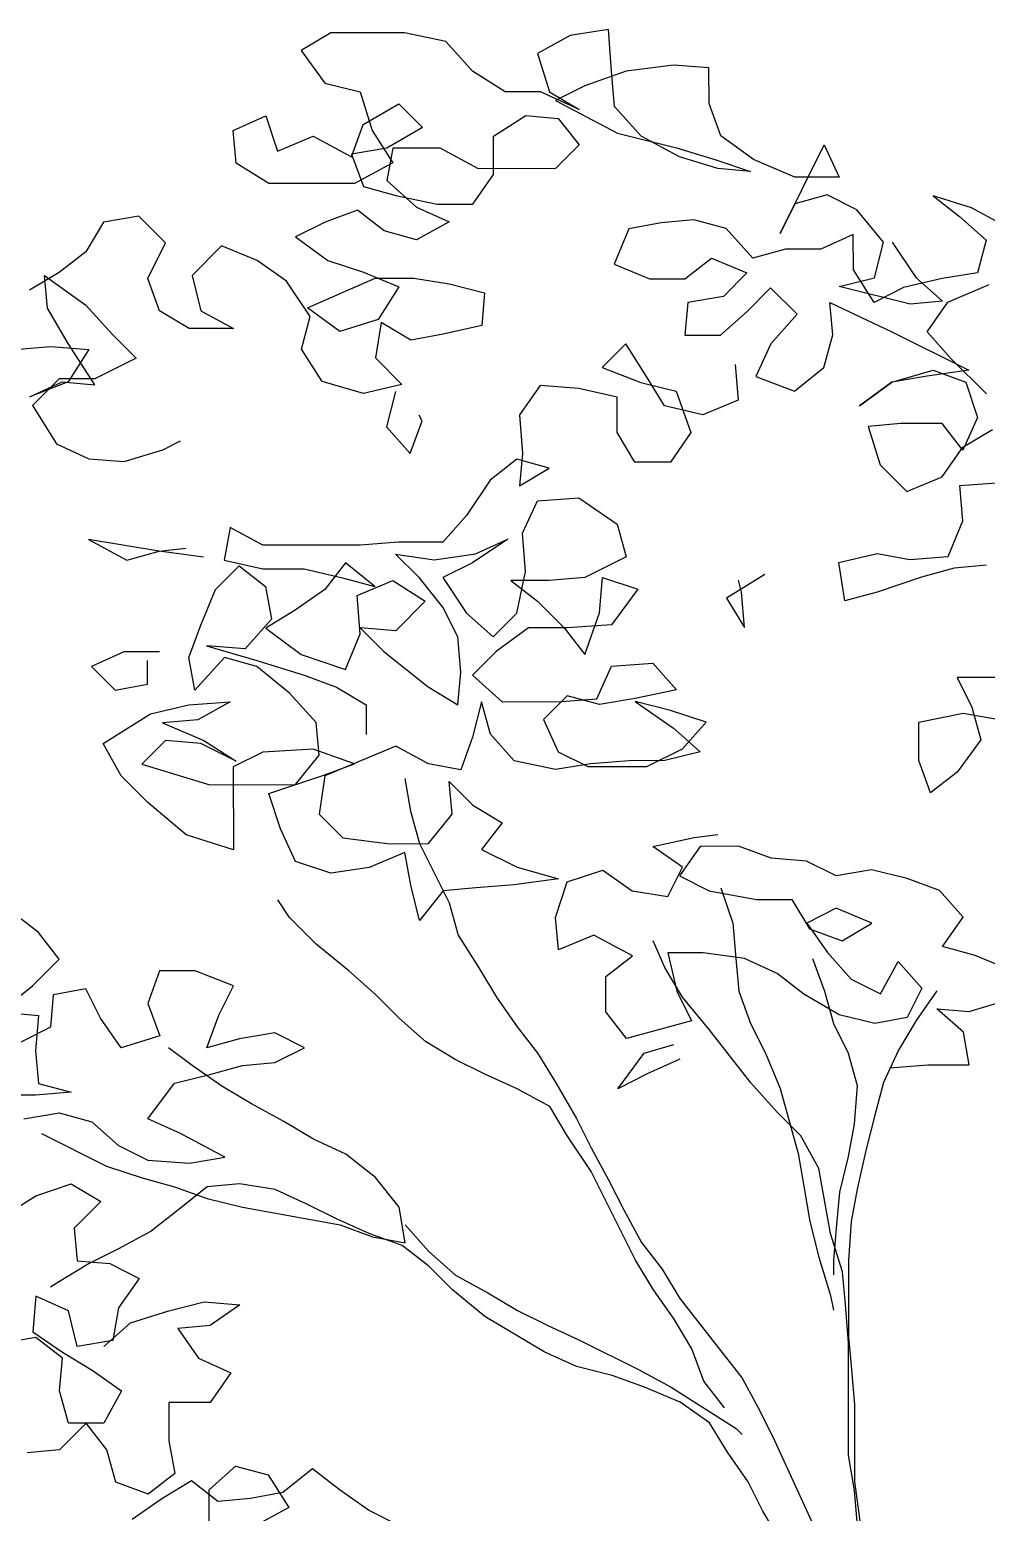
# Model space of a CAD drawing. Header units: millimetres. Extents: x 2622 to 2811, y 687 to 801.
# Drawn here: x 2710.133 to 2710.522, y 774.243 to 774.846 of the extents above; entities that cross this region are included whole.
import ezdxf

# ---------------------------------------------------------------- set-up
doc = ezdxf.new("R2010")
doc.units = ezdxf.units.MM
doc.layers.add('CHIOMA', color=94, linetype='Continuous')
doc.layers.add('tronco', color=36, linetype='Continuous')

msp = doc.modelspace()

# ---------------------------------------------------------------- linework, layer by layer
at = {"layer": 'CHIOMA'}
for p, q in [((2710.2551, 774.84435), (2710.24309, 774.83712)), ((2710.28515, 774.84438), (2710.2551, 774.84435)), ((2710.30198, 774.84078), (2710.28515, 774.84438)), ((2710.35247, 774.84323), (2710.33925, 774.83601)), ((2710.36809, 774.84565), (2710.35247, 774.84323)), ((2710.36931, 774.82883), (2710.36809, 774.84565)), ((2710.24309, 774.83712), (2710.25272, 774.82391)), ((2710.31281, 774.82877), (2710.30198, 774.84078)), ((2710.33925, 774.83601), (2710.34407, 774.82039)), ((2710.39455, 774.83125), (2710.37532, 774.82883)), ((2710.40897, 774.83006), (2710.39455, 774.83125)), ((2710.40899, 774.81564), (2710.40897, 774.83006)), ((2710.32604, 774.82037), (2710.31281, 774.82877)), ((2710.37532, 774.82883), (2710.35849, 774.82281)), ((2710.37052, 774.8144), (2710.36931, 774.82883)), ((2710.25272, 774.82391), (2710.26714, 774.82032)), ((2710.26714, 774.82032), (2710.27197, 774.8047)), ((2710.34047, 774.82039), (2710.32604, 774.82037)), ((2710.3561, 774.81319), (2710.34047, 774.82039)), ((2710.34407, 774.82039), (2710.3561, 774.81319)), ((2710.35849, 774.82281), (2710.34648, 774.81678)), ((2710.26836, 774.8071), (2710.28277, 774.81552)), ((2710.28277, 774.81552), (2710.2924, 774.80592)), ((2710.34648, 774.81678), (2710.37173, 774.80359)), ((2710.38135, 774.80239), (2710.37052, 774.8144)), ((2710.41381, 774.80242), (2710.40899, 774.81564)), ((2710.21547, 774.80464), (2710.22869, 774.81067)), ((2710.22869, 774.81067), (2710.23351, 774.79625)), ((2710.26356, 774.79387), (2710.26836, 774.8071)), ((2710.2924, 774.80592), (2710.27798, 774.79749)), ((2710.32125, 774.80234), (2710.33447, 774.81076)), ((2710.33447, 774.81076), (2710.34769, 774.80957)), ((2710.34769, 774.80957), (2710.35611, 774.79876)), ((2710.21669, 774.79142), (2710.21547, 774.80464)), ((2710.23351, 774.79625), (2710.24793, 774.80227)), ((2710.24793, 774.80227), (2710.26356, 774.79387)), ((2710.27197, 774.8047), (2710.28039, 774.79148)), ((2710.32127, 774.78671), (2710.32125, 774.80234)), ((2710.37173, 774.80359), (2710.39578, 774.7976)), ((2710.39699, 774.79399), (2710.38135, 774.80239)), ((2710.42704, 774.79282), (2710.41381, 774.80242)), ((2710.27798, 774.79749), (2710.26356, 774.79507)), ((2710.26356, 774.79507), (2710.26838, 774.78186)), ((2710.28039, 774.79749), (2710.27799, 774.78427)), ((2710.29962, 774.79751), (2710.28039, 774.79749)), ((2710.31525, 774.78911), (2710.29962, 774.79751)), ((2710.35611, 774.79876), (2710.34651, 774.78914)), ((2710.39578, 774.7976), (2710.41141, 774.7928)), ((2710.41262, 774.7892), (2710.39699, 774.79399)), ((2710.43788, 774.76278), (2710.45588, 774.79885)), ((2710.45588, 774.79885), (2710.4619, 774.78564)), ((2710.22992, 774.78302), (2710.21669, 774.79142)), ((2710.28039, 774.79148), (2710.26477, 774.78305)), ((2710.34651, 774.78914), (2710.31525, 774.78911)), ((2710.41141, 774.7928), (2710.42584, 774.78801)), ((2710.42584, 774.78801), (2710.41262, 774.7892)), ((2710.44387, 774.78562), (2710.42704, 774.79282)), ((2710.26477, 774.78305), (2710.22992, 774.78302)), ((2710.26838, 774.78186), (2710.28161, 774.77826)), ((2710.27799, 774.78427), (2710.29002, 774.77346)), ((2710.31286, 774.77468), (2710.32127, 774.78671)), ((2710.4619, 774.78564), (2710.44387, 774.78562)), ((2710.28161, 774.77826), (2710.29844, 774.77467)), ((2710.4571, 774.77842), (2710.44388, 774.7748)), ((2710.46913, 774.77242), (2710.4571, 774.77842)), ((2710.50014, 774.77804), (2710.51096, 774.76964)), ((2710.51577, 774.77325), (2710.50014, 774.77804)), ((2710.17704, 774.76975), (2710.16262, 774.76733)), ((2710.18787, 774.75894), (2710.17704, 774.76975)), ((2710.26599, 774.77224), (2710.25277, 774.76742)), ((2710.27681, 774.76383), (2710.26599, 774.77224)), ((2710.29002, 774.77346), (2710.30325, 774.76746)), ((2710.29844, 774.77467), (2710.31286, 774.77468)), ((2710.44388, 774.7748), (2710.43788, 774.76278)), ((2710.47996, 774.75921), (2710.46913, 774.77242)), ((2710.529, 774.76605), (2710.51577, 774.77325)), ((2710.16262, 774.76733), (2710.15542, 774.75531)), ((2710.25277, 774.76742), (2710.24075, 774.7614)), ((2710.29004, 774.76024), (2710.27681, 774.76383)), ((2710.30325, 774.76746), (2710.29004, 774.76024)), ((2710.37634, 774.76471), (2710.37035, 774.75028)), ((2710.38956, 774.76712), (2710.37634, 774.76471)), ((2710.40278, 774.76834), (2710.38956, 774.76712)), ((2710.41601, 774.76474), (2710.40278, 774.76834)), ((2710.42684, 774.75273), (2710.41601, 774.76474)), ((2710.51096, 774.76964), (2710.52179, 774.76003)), ((2710.18067, 774.74451), (2710.18787, 774.75894)), ((2710.21071, 774.75776), (2710.1987, 774.74573)), ((2710.22514, 774.75177), (2710.21071, 774.75776)), ((2710.24075, 774.7614), (2710.25398, 774.75179)), ((2710.4677, 774.76239), (2710.45448, 774.75636)), ((2710.46771, 774.74796), (2710.4677, 774.76239)), ((2710.47636, 774.74478), (2710.47996, 774.75921)), ((2710.48356, 774.75921), (2710.49319, 774.7448)), ((2710.52179, 774.76003), (2710.5182, 774.74681)), ((2710.15542, 774.75531), (2710.14461, 774.74688)), ((2710.23716, 774.74336), (2710.22514, 774.75177)), ((2710.25398, 774.75179), (2710.26841, 774.747)), ((2710.3992, 774.74429), (2710.41001, 774.75272)), ((2710.41001, 774.75272), (2710.42444, 774.74672)), ((2710.44006, 774.75635), (2710.42684, 774.75273)), ((2710.45448, 774.75636), (2710.44006, 774.75635)), ((2710.14461, 774.74688), (2710.13259, 774.73966)), ((2710.1386, 774.74568), (2710.15544, 774.73367)), ((2710.13981, 774.73245), (2710.1386, 774.74568)), ((2710.1987, 774.74573), (2710.20232, 774.73131)), ((2710.26841, 774.747), (2710.28284, 774.741)), ((2710.37035, 774.75028), (2710.38478, 774.74428)), ((2710.42444, 774.74672), (2710.41483, 774.73709)), ((2710.47614, 774.73475), (2710.46771, 774.74796)), ((2710.5182, 774.74681), (2710.50378, 774.74439)), ((2710.18549, 774.73129), (2710.18067, 774.74451)), ((2710.24679, 774.72895), (2710.23716, 774.74336)), ((2710.24559, 774.73255), (2710.27322, 774.7446)), ((2710.27322, 774.7446), (2710.28885, 774.74461)), ((2710.28284, 774.741), (2710.27444, 774.72777)), ((2710.28885, 774.74461), (2710.30328, 774.74222)), ((2710.30328, 774.74222), (2710.3177, 774.73863)), ((2710.38478, 774.74428), (2710.3992, 774.74429)), ((2710.42445, 774.73109), (2710.43406, 774.74072)), ((2710.43406, 774.74072), (2710.44489, 774.72991)), ((2710.46194, 774.74116), (2710.47636, 774.74478)), ((2710.4908, 774.73398), (2710.46194, 774.74116)), ((2710.48815, 774.74077), (2710.47614, 774.73475)), ((2710.50378, 774.74439), (2710.48815, 774.74077)), ((2710.49319, 774.7448), (2710.50402, 774.73519)), ((2710.50619, 774.73477), (2710.52301, 774.742)), ((2710.15544, 774.73367), (2710.16627, 774.72166)), ((2710.3177, 774.73863), (2710.31651, 774.7254)), ((2710.40041, 774.73468), (2710.39922, 774.72145)), ((2710.41483, 774.73709), (2710.40041, 774.73468)), ((2710.45811, 774.73473), (2710.48336, 774.72273)), ((2710.45932, 774.72151), (2710.45811, 774.73473)), ((2710.50402, 774.73519), (2710.4908, 774.73398)), ((2710.49778, 774.72275), (2710.50619, 774.73477)), ((2710.14824, 774.71804), (2710.13981, 774.73245)), ((2710.19752, 774.72409), (2710.18549, 774.73129)), ((2710.20232, 774.73131), (2710.21555, 774.72411)), ((2710.2432, 774.71572), (2710.24679, 774.72895)), ((2710.25882, 774.72295), (2710.24559, 774.73255)), ((2710.27444, 774.72777), (2710.25882, 774.72295)), ((2710.41365, 774.72147), (2710.42445, 774.73109)), ((2710.44489, 774.72991), (2710.43408, 774.71788)), ((2710.16627, 774.72166), (2710.17589, 774.71205)), ((2710.21555, 774.72411), (2710.19752, 774.72409)), ((2710.27564, 774.72657), (2710.27325, 774.71214)), ((2710.28767, 774.71937), (2710.27564, 774.72657)), ((2710.30089, 774.72178), (2710.28767, 774.71937)), ((2710.31651, 774.7254), (2710.30089, 774.72178)), ((2710.39922, 774.72145), (2710.41365, 774.72147)), ((2710.45573, 774.70828), (2710.45932, 774.72151)), ((2710.48336, 774.72273), (2710.51463, 774.70714)), ((2710.50741, 774.71194), (2710.49778, 774.72275)), ((2710.1266, 774.71561), (2710.14103, 774.71683)), ((2710.14103, 774.71683), (2710.15665, 774.71564)), ((2710.15907, 774.70122), (2710.14824, 774.71804)), ((2710.15665, 774.71564), (2710.14825, 774.70241)), ((2710.25163, 774.70251), (2710.2432, 774.71572)), ((2710.37518, 774.71783), (2710.36558, 774.7082)), ((2710.38361, 774.70461), (2710.37518, 774.71783)), ((2710.43408, 774.71788), (2710.42808, 774.70465)), ((2710.17589, 774.71205), (2710.15907, 774.70362)), ((2710.27325, 774.71214), (2710.28408, 774.70133)), ((2710.41967, 774.70945), (2710.42088, 774.69503)), ((2710.52185, 774.69753), (2710.50741, 774.71194)), ((2710.14465, 774.70361), (2710.13384, 774.69278)), ((2710.15907, 774.70362), (2710.14465, 774.70361)), ((2710.36558, 774.7082), (2710.38121, 774.70221)), ((2710.39083, 774.6926), (2710.38361, 774.70461)), ((2710.42808, 774.70465), (2710.44372, 774.69866)), ((2710.44372, 774.69866), (2710.45573, 774.70828)), ((2710.48338, 774.7023), (2710.5002, 774.70712)), ((2710.4978, 774.70472), (2710.48338, 774.7023)), ((2710.51463, 774.70714), (2710.4978, 774.70472)), ((2710.5002, 774.70712), (2710.51343, 774.70233)), ((2710.13263, 774.69639), (2710.14585, 774.70241)), ((2710.14825, 774.70241), (2710.13263, 774.69639)), ((2710.14585, 774.70241), (2710.15907, 774.70122)), ((2710.26846, 774.69771), (2710.25163, 774.70251)), ((2710.28408, 774.70133), (2710.26846, 774.69771)), ((2710.28144, 774.69851), (2710.27785, 774.68408)), ((2710.34034, 774.70097), (2710.33194, 774.68894)), ((2710.35597, 774.69978), (2710.34034, 774.70097)), ((2710.3716, 774.69619), (2710.35597, 774.69978)), ((2710.38121, 774.70221), (2710.39564, 774.69861)), ((2710.39564, 774.69861), (2710.40166, 774.68179)), ((2710.47017, 774.69267), (2710.48338, 774.7023)), ((2710.48338, 774.7023), (2710.47017, 774.69267)), ((2710.51343, 774.70233), (2710.51825, 774.68791)), ((2710.13384, 774.69278), (2710.14347, 774.67717)), ((2710.37161, 774.68176), (2710.3716, 774.69619)), ((2710.40646, 774.68901), (2710.39083, 774.6926)), ((2710.42088, 774.69503), (2710.40646, 774.68901)), ((2710.28748, 774.67327), (2710.29227, 774.6865)), ((2710.29227, 774.6865), (2710.29107, 774.6889)), ((2710.33194, 774.68894), (2710.33315, 774.67331)), ((2710.487, 774.68547), (2710.47378, 774.68426)), ((2710.50383, 774.68549), (2710.487, 774.68547)), ((2710.51225, 774.67468), (2710.50383, 774.68549)), ((2710.51825, 774.68791), (2710.51225, 774.67468)), ((2710.27785, 774.68408), (2710.28748, 774.67327)), ((2710.37883, 774.66975), (2710.37161, 774.68176)), ((2710.40166, 774.68179), (2710.39326, 774.66976)), ((2710.47378, 774.68426), (2710.4786, 774.66864)), ((2710.51225, 774.67588), (2710.52427, 774.6831)), ((2710.14347, 774.67717), (2710.1567, 774.67117)), ((2710.17112, 774.66998), (2710.18674, 774.6748)), ((2710.18674, 774.6748), (2710.19395, 774.67841)), ((2710.33315, 774.67331), (2710.33196, 774.66009)), ((2710.50385, 774.66385), (2710.51225, 774.67588)), ((2710.1567, 774.67117), (2710.17112, 774.66998)), ((2710.33075, 774.67091), (2710.31994, 774.66248)), ((2710.34398, 774.66731), (2710.33075, 774.67091)), ((2710.33196, 774.66009), (2710.34398, 774.66731)), ((2710.39326, 774.66976), (2710.37883, 774.66975)), ((2710.4786, 774.66864), (2710.48943, 774.65783)), ((2710.31994, 774.66248), (2710.31034, 774.64805)), ((2710.48943, 774.65783), (2710.50385, 774.66385)), ((2710.51106, 774.66025), (2710.52789, 774.66147)), ((2710.33918, 774.65409), (2710.35601, 774.6553)), ((2710.35601, 774.6553), (2710.37165, 774.6445)), ((2710.51228, 774.64583), (2710.51106, 774.66025)), ((2710.33318, 774.64086), (2710.33918, 774.65409)), ((2710.21418, 774.64315), (2710.21179, 774.62993)), ((2710.22741, 774.63595), (2710.21418, 774.64315)), ((2710.31034, 774.64805), (2710.30073, 774.63722)), ((2710.37165, 774.6445), (2710.37526, 774.63128)), ((2710.50628, 774.6314), (2710.51228, 774.64583)), ((2710.15649, 774.63829), (2710.17212, 774.62989)), ((2710.18534, 774.63351), (2710.15649, 774.63829)), ((2710.2827, 774.63721), (2710.26708, 774.63599)), ((2710.30073, 774.63722), (2710.2827, 774.63721)), ((2710.32718, 774.63845), (2710.31276, 774.62882)), ((2710.31396, 774.63243), (2710.32718, 774.63845)), ((2710.3344, 774.62523), (2710.33318, 774.64086)), ((2710.17212, 774.62989), (2710.18534, 774.63351)), ((2710.18534, 774.63351), (2710.19616, 774.63472)), ((2710.20338, 774.63112), (2710.18534, 774.63351)), ((2710.26708, 774.63599), (2710.22741, 774.63595)), ((2710.28151, 774.6324), (2710.29713, 774.63001)), ((2710.29113, 774.62279), (2710.28151, 774.6324)), ((2710.29713, 774.63001), (2710.31396, 774.63243)), ((2710.37526, 774.63128), (2710.35844, 774.62285)), ((2710.46181, 774.62896), (2710.47743, 774.63258)), ((2710.47743, 774.63258), (2710.49066, 774.63018)), ((2710.49066, 774.63018), (2710.50628, 774.6314)), ((2710.2082, 774.61791), (2710.2178, 774.62753)), ((2710.21179, 774.62993), (2710.22742, 774.62634)), ((2710.2178, 774.62753), (2710.22863, 774.61913)), ((2710.22742, 774.62634), (2710.24425, 774.62635)), ((2710.24425, 774.62635), (2710.25988, 774.62276)), ((2710.26107, 774.62877), (2710.25267, 774.61795)), ((2710.2731, 774.61917), (2710.26107, 774.62877)), ((2710.31276, 774.62882), (2710.30075, 774.6228)), ((2710.33081, 774.6084), (2710.3344, 774.62523)), ((2710.46423, 774.61333), (2710.46181, 774.62896)), ((2710.50869, 774.6266), (2710.49547, 774.62298)), ((2710.52191, 774.62781), (2710.50869, 774.6266)), ((2710.22863, 774.61913), (2710.23105, 774.60591)), ((2710.25988, 774.62276), (2710.2731, 774.61917)), ((2710.26589, 774.61555), (2710.28031, 774.62158)), ((2710.28031, 774.62158), (2710.29354, 774.61318)), ((2710.30076, 774.61078), (2710.29113, 774.62279)), ((2710.30075, 774.6228), (2710.31038, 774.60838)), ((2710.34402, 774.62164), (2710.32839, 774.62162)), ((2710.32839, 774.62162), (2710.33922, 774.61322)), ((2710.35844, 774.62285), (2710.34402, 774.62164)), ((2710.36447, 774.60843), (2710.36565, 774.62286)), ((2710.36565, 774.62286), (2710.38008, 774.61806)), ((2710.43176, 774.62412), (2710.41615, 774.61449)), ((2710.42216, 774.6169), (2710.42095, 774.62171)), ((2710.49547, 774.62298), (2710.47745, 774.61695)), ((2710.2022, 774.60348), (2710.2082, 774.61791)), ((2710.25267, 774.61795), (2710.24066, 774.60952)), ((2710.26711, 774.59993), (2710.26589, 774.61555)), ((2710.29354, 774.61318), (2710.28153, 774.60114)), ((2710.33922, 774.61322), (2710.35005, 774.60241)), ((2710.38008, 774.61806), (2710.36928, 774.60363)), ((2710.41615, 774.61449), (2710.42337, 774.60248)), ((2710.42337, 774.60248), (2710.42216, 774.6169)), ((2710.47745, 774.61695), (2710.46423, 774.61333)), ((2710.24066, 774.60952), (2710.22864, 774.6023)), ((2710.30678, 774.59876), (2710.30076, 774.61078)), ((2710.31038, 774.60838), (2710.3212, 774.59878)), ((2710.3212, 774.59878), (2710.33081, 774.6084)), ((2710.35847, 774.5916), (2710.36447, 774.60843)), ((2710.1974, 774.59025), (2710.2022, 774.60348)), ((2710.23105, 774.60591), (2710.22024, 774.59388)), ((2710.22864, 774.6023), (2710.24308, 774.59149)), ((2710.26711, 774.60233), (2710.27673, 774.59273)), ((2710.28153, 774.60114), (2710.26711, 774.60233)), ((2710.33562, 774.6024), (2710.32241, 774.59277)), ((2710.35125, 774.60241), (2710.33562, 774.6024)), ((2710.35005, 774.60241), (2710.35847, 774.5916)), ((2710.36928, 774.60363), (2710.35125, 774.60241)), ((2710.20461, 774.59506), (2710.22505, 774.58907)), ((2710.22024, 774.59388), (2710.20461, 774.59506)), ((2710.26111, 774.5855), (2710.26711, 774.59993)), ((2710.30799, 774.58434), (2710.30678, 774.59876)), ((2710.17096, 774.59263), (2710.15774, 774.58661)), ((2710.18538, 774.59264), (2710.17096, 774.59263)), ((2710.18058, 774.57942), (2710.18058, 774.58903)), ((2710.19982, 774.57703), (2710.1974, 774.59025)), ((2710.21183, 774.59026), (2710.19982, 774.57703)), ((2710.22505, 774.58667), (2710.21183, 774.59026)), ((2710.22505, 774.58907), (2710.24429, 774.58308)), ((2710.24308, 774.59149), (2710.26111, 774.5855)), ((2710.27673, 774.59273), (2710.29478, 774.57832)), ((2710.32241, 774.59277), (2710.3128, 774.58314)), ((2710.15774, 774.58661), (2710.16736, 774.577)), ((2710.23828, 774.57586), (2710.22505, 774.58667)), ((2710.24429, 774.58308), (2710.25751, 774.57828)), ((2710.3068, 774.57112), (2710.30799, 774.58434)), ((2710.3128, 774.58314), (2710.32483, 774.57234)), ((2710.3633, 774.57357), (2710.36929, 774.5868)), ((2710.36929, 774.5868), (2710.38612, 774.58802)), ((2710.38612, 774.58802), (2710.39575, 774.57721)), ((2710.16736, 774.577), (2710.18058, 774.57942)), ((2710.25751, 774.57828), (2710.26954, 774.57108)), ((2710.29478, 774.57832), (2710.3068, 774.57112)), ((2710.39575, 774.57721), (2710.37892, 774.57359)), ((2710.52556, 774.58214), (2710.50993, 774.58212)), ((2710.50993, 774.58212), (2710.51595, 774.57011)), ((2710.1818, 774.5674), (2710.19742, 774.57102)), ((2710.19742, 774.57102), (2710.21425, 774.57224)), ((2710.21425, 774.57224), (2710.20103, 774.56501)), ((2710.24911, 774.56385), (2710.23828, 774.57586)), ((2710.26954, 774.57108), (2710.26955, 774.55906)), ((2710.31642, 774.57233), (2710.31283, 774.5579)), ((2710.32004, 774.55911), (2710.31642, 774.57233)), ((2710.32483, 774.57234), (2710.34887, 774.57236)), ((2710.35127, 774.57476), (2710.34167, 774.56514)), ((2710.34887, 774.57236), (2710.3633, 774.57357)), ((2710.3645, 774.57117), (2710.35127, 774.57476)), ((2710.37892, 774.57359), (2710.3645, 774.57117)), ((2710.37892, 774.57239), (2710.39456, 774.56158)), ((2710.39335, 774.56879), (2710.37892, 774.57239)), ((2710.16258, 774.55536), (2710.1818, 774.5674)), ((2710.20103, 774.56501), (2710.18661, 774.5638)), ((2710.34167, 774.56514), (2710.34769, 774.55192)), ((2710.40778, 774.564), (2710.39335, 774.56879)), ((2710.49432, 774.56408), (2710.51235, 774.5677)), ((2710.51235, 774.5677), (2710.52558, 774.56531)), ((2710.51595, 774.57011), (2710.51957, 774.55689)), ((2710.18661, 774.5638), (2710.20344, 774.5566)), ((2710.25033, 774.55063), (2710.24911, 774.56385)), ((2710.32966, 774.5483), (2710.32004, 774.55911)), ((2710.39456, 774.56158), (2710.40539, 774.55198)), ((2710.39817, 774.55317), (2710.40778, 774.564)), ((2710.49434, 774.54845), (2710.49432, 774.56408)), ((2710.1698, 774.54214), (2710.16258, 774.55536)), ((2710.18782, 774.55658), (2710.17821, 774.54696)), ((2710.20224, 774.5554), (2710.18782, 774.55658)), ((2710.21667, 774.5482), (2710.20224, 774.5554)), ((2710.20344, 774.5566), (2710.21667, 774.5482)), ((2710.24792, 774.55303), (2710.22749, 774.55181)), ((2710.26476, 774.54704), (2710.24792, 774.55303)), ((2710.28158, 774.55427), (2710.25274, 774.54222)), ((2710.29481, 774.54707), (2710.28158, 774.55427)), ((2710.31283, 774.5579), (2710.30803, 774.54467)), ((2710.38376, 774.54595), (2710.39817, 774.55317)), ((2710.51957, 774.55689), (2710.50997, 774.54366)), ((2710.17821, 774.54696), (2710.20586, 774.53857)), ((2710.22749, 774.55181), (2710.21547, 774.54579)), ((2710.24072, 774.5386), (2710.25033, 774.55063)), ((2710.25154, 774.54222), (2710.26476, 774.54704)), ((2710.30803, 774.54467), (2710.29481, 774.54707)), ((2710.34649, 774.54471), (2710.32966, 774.5483)), ((2710.36092, 774.54713), (2710.34649, 774.54471)), ((2710.34769, 774.55192), (2710.35972, 774.54592)), ((2710.37654, 774.54834), (2710.36092, 774.54713)), ((2710.39097, 774.54836), (2710.37654, 774.54834)), ((2710.40539, 774.55198), (2710.39097, 774.54836)), ((2710.49916, 774.53523), (2710.49434, 774.54845)), ((2710.18063, 774.53134), (2710.1698, 774.54214)), ((2710.21547, 774.54579), (2710.2155, 774.51214)), ((2710.22991, 774.53499), (2710.25154, 774.54222)), ((2710.25274, 774.54222), (2710.25035, 774.52659)), ((2710.2852, 774.54105), (2710.28761, 774.52783)), ((2710.35972, 774.54592), (2710.38376, 774.54595)), ((2710.50997, 774.54366), (2710.49916, 774.53523)), ((2710.20586, 774.53857), (2710.24072, 774.5386)), ((2710.23473, 774.52057), (2710.22991, 774.53499)), ((2710.30323, 774.53986), (2710.31285, 774.53025)), ((2710.30444, 774.52664), (2710.30323, 774.53986)), ((2710.19627, 774.51813), (2710.18063, 774.53134)), ((2710.31285, 774.53025), (2710.32488, 774.52305)), ((2710.25035, 774.52659), (2710.25997, 774.51698)), ((2710.28761, 774.52783), (2710.29123, 774.51461)), ((2710.29484, 774.51461), (2710.30444, 774.52664)), ((2710.32488, 774.52305), (2710.31647, 774.51223)), ((2710.2155, 774.51214), (2710.19627, 774.51813)), ((2710.24075, 774.50735), (2710.23473, 774.52057)), ((2710.25997, 774.51698), (2710.27921, 774.5146)), ((2710.38619, 774.51349), (2710.40301, 774.51712)), ((2710.40301, 774.51712), (2710.41263, 774.51833)), ((2710.28522, 774.511), (2710.2708, 774.50497)), ((2710.27921, 774.5146), (2710.29484, 774.51461)), ((2710.28764, 774.49778), (2710.28522, 774.511)), ((2710.29123, 774.51461), (2710.30327, 774.49058)), ((2710.31647, 774.51223), (2710.3309, 774.50503)), ((2710.39822, 774.50509), (2710.38619, 774.51349)), ((2710.40542, 774.51351), (2710.39702, 774.50148)), ((2710.42105, 774.51353), (2710.40542, 774.51351)), ((2710.43427, 774.50873), (2710.42105, 774.51353)), ((2710.25518, 774.50256), (2710.24075, 774.50735)), ((2710.2708, 774.50497), (2710.25518, 774.50256)), ((2710.3309, 774.50503), (2710.34774, 774.50024)), ((2710.39222, 774.49307), (2710.39822, 774.50509)), ((2710.4487, 774.50754), (2710.43427, 774.50873)), ((2710.46072, 774.50154), (2710.4487, 774.50754)), ((2710.34774, 774.50024), (2710.32971, 774.49782)), ((2710.34655, 774.48461), (2710.35134, 774.49904)), ((2710.35134, 774.49904), (2710.36576, 774.50386)), ((2710.36576, 774.50386), (2710.37779, 774.49546)), ((2710.39702, 774.50148), (2710.40904, 774.49548)), ((2710.47515, 774.50396), (2710.46072, 774.50154)), ((2710.48957, 774.50037), (2710.47515, 774.50396)), ((2710.5028, 774.49557), (2710.48957, 774.50037)), ((2710.29126, 774.48336), (2710.28764, 774.49778)), ((2710.30086, 774.49539), (2710.29126, 774.48336)), ((2710.31408, 774.4966), (2710.30086, 774.49539)), ((2710.32971, 774.49782), (2710.31408, 774.4966)), ((2710.37779, 774.49546), (2710.39222, 774.49307)), ((2710.40904, 774.49548), (2710.42828, 774.4919)), ((2710.51243, 774.48476), (2710.5028, 774.49557)), ((2710.1362, 774.47841), (2710.12538, 774.48681)), ((2710.23837, 774.48451), (2710.23355, 774.49172)), ((2710.42828, 774.4919), (2710.4427, 774.49191)), ((2710.4427, 774.49191), (2710.44993, 774.4799)), ((2710.46074, 774.48832), (2710.44872, 774.4823)), ((2710.47517, 774.48232), (2710.46074, 774.48832)), ((2710.34776, 774.47139), (2710.34655, 774.48461)), ((2710.44872, 774.4823), (2710.45715, 774.47029)), ((2710.46315, 774.4751), (2710.47517, 774.48232)), ((2710.50402, 774.47273), (2710.51243, 774.48476)), ((2710.14463, 774.4676), (2710.1362, 774.47841)), ((2710.36218, 774.47741), (2710.34776, 774.47139)), ((2710.37782, 774.46901), (2710.36218, 774.47741)), ((2710.44993, 774.4799), (2710.46315, 774.4751)), ((2710.36701, 774.46059), (2710.37782, 774.46901)), ((2710.40666, 774.47024), (2710.39224, 774.47023)), ((2710.39224, 774.47023), (2710.39586, 774.4546)), ((2710.42349, 774.46785), (2710.40666, 774.47024)), ((2710.45715, 774.47029), (2710.46677, 774.45948)), ((2710.51725, 774.46914), (2710.50402, 774.47273)), ((2710.53168, 774.46314), (2710.51725, 774.46914)), ((2710.13382, 774.45677), (2710.14463, 774.4676)), ((2710.1855, 774.46283), (2710.1807, 774.4496)), ((2710.19992, 774.46284), (2710.1855, 774.46283)), ((2710.21556, 774.45684), (2710.19992, 774.46284)), ((2710.39827, 774.4522), (2710.39104, 774.46422)), ((2710.43672, 774.46185), (2710.42349, 774.46785)), ((2710.4788, 774.45348), (2710.486, 774.46671)), ((2710.486, 774.46671), (2710.49563, 774.4559)), ((2710.12181, 774.44714), (2710.13382, 774.45677)), ((2710.20956, 774.44482), (2710.21556, 774.45684)), ((2710.36702, 774.44616), (2710.36701, 774.46059)), ((2710.44755, 774.45345), (2710.43672, 774.46185)), ((2710.46677, 774.45948), (2710.4788, 774.45348)), ((2710.14224, 774.45317), (2710.14105, 774.43995)), ((2710.15546, 774.45559), (2710.14224, 774.45317)), ((2710.16148, 774.44357), (2710.15546, 774.45559)), ((2710.39586, 774.4546), (2710.40188, 774.44259)), ((2710.46198, 774.44505), (2710.44755, 774.45345)), ((2710.45596, 774.45466), (2710.45958, 774.44144)), ((2710.49563, 774.4559), (2710.48963, 774.44387)), ((2710.51487, 774.4463), (2710.53049, 774.45112)), ((2710.12301, 774.44594), (2710.13623, 774.44475)), ((2710.13623, 774.44475), (2710.13504, 774.43033)), ((2710.1807, 774.4496), (2710.18552, 774.43638)), ((2710.20476, 774.43159), (2710.20956, 774.44482)), ((2710.37544, 774.43535), (2710.36702, 774.44616)), ((2710.47641, 774.44146), (2710.46198, 774.44505)), ((2710.50164, 774.44749), (2710.51487, 774.4463)), ((2710.51247, 774.43788), (2710.50164, 774.44749)), ((2710.14105, 774.43995), (2710.12903, 774.43393)), ((2710.1699, 774.43156), (2710.16148, 774.44357)), ((2710.40188, 774.44259), (2710.37544, 774.43535)), ((2710.48963, 774.44387), (2710.47641, 774.44146)), ((2710.18552, 774.43638), (2710.1699, 774.43156)), ((2710.21798, 774.43521), (2710.20476, 774.43159)), ((2710.2324, 774.43763), (2710.21798, 774.43521)), ((2710.24443, 774.43163), (2710.2324, 774.43763)), ((2710.38266, 774.42935), (2710.39468, 774.43297)), ((2710.51489, 774.42466), (2710.51247, 774.43788)), ((2710.13504, 774.43033), (2710.13626, 774.4171)), ((2710.19876, 774.42437), (2710.18913, 774.43158)), ((2710.23241, 774.42561), (2710.24443, 774.43163)), ((2710.37186, 774.41492), (2710.38266, 774.42935)), ((2710.39709, 774.42696), (2710.38387, 774.42094)), ((2710.19155, 774.41715), (2710.20597, 774.42077)), ((2710.21078, 774.41597), (2710.19876, 774.42437)), ((2710.20597, 774.42077), (2710.21919, 774.42439)), ((2710.21919, 774.42439), (2710.23241, 774.42561)), ((2710.38387, 774.42094), (2710.37186, 774.41492)), ((2710.48243, 774.42343), (2710.49806, 774.42465)), ((2710.49806, 774.42465), (2710.51489, 774.42466)), ((2710.13626, 774.4171), (2710.14948, 774.41351)), ((2710.18075, 774.40272), (2710.19155, 774.41715)), ((2710.13506, 774.41229), (2710.11583, 774.41228)), ((2710.14948, 774.41351), (2710.13506, 774.41229)), ((2710.13026, 774.40267), (2710.14468, 774.40509)), ((2710.14468, 774.40509), (2710.15791, 774.4015)), ((2710.19397, 774.39672), (2710.18075, 774.40272)), ((2710.15791, 774.4015), (2710.16874, 774.39189)), ((2710.21201, 774.38712), (2710.19397, 774.39672)), ((2710.16874, 774.39189), (2710.18076, 774.38589)), ((2710.18076, 774.38589), (2710.19759, 774.38471)), ((2710.19759, 774.38471), (2710.21201, 774.38712)), ((2710.1351, 774.37143), (2710.14952, 774.37625)), ((2710.14952, 774.37625), (2710.16155, 774.36905)), ((2710.12188, 774.363), (2710.1351, 774.37143)), ((2710.16155, 774.36905), (2710.15074, 774.35822)), ((2710.15074, 774.35822), (2710.15195, 774.345)), ((2710.15676, 774.3438), (2710.14475, 774.33658)), ((2710.15195, 774.345), (2710.16517, 774.34381)), ((2710.16517, 774.34381), (2710.1772, 774.33781)), ((2710.14475, 774.33658), (2710.14114, 774.33417)), ((2710.1772, 774.33781), (2710.1688, 774.32578)), ((2710.13514, 774.33056), (2710.13395, 774.31613)), ((2710.14836, 774.32456), (2710.13514, 774.33056)), ((2710.15198, 774.31014), (2710.14836, 774.32456)), ((2710.1688, 774.32578), (2710.1664, 774.31256)), ((2710.17361, 774.31978), (2710.18923, 774.3246)), ((2710.18923, 774.3246), (2710.20365, 774.32822)), ((2710.20365, 774.32822), (2710.21808, 774.32703)), ((2710.21808, 774.32703), (2710.20607, 774.3186)), ((2710.1628, 774.31015), (2710.17361, 774.31978)), ((2710.20607, 774.3186), (2710.19284, 774.31739)), ((2710.13515, 774.31373), (2710.12073, 774.31131)), ((2710.13395, 774.31613), (2710.14598, 774.30773)), ((2710.14598, 774.30533), (2710.13515, 774.31373)), ((2710.1664, 774.31256), (2710.15198, 774.31014)), ((2710.19284, 774.31739), (2710.20127, 774.30538)), ((2710.14598, 774.30773), (2710.158, 774.30053)), ((2710.14479, 774.2921), (2710.14598, 774.30533)), ((2710.158, 774.30053), (2710.17003, 774.29213)), ((2710.20127, 774.30538), (2710.2145, 774.29938)), ((2710.2145, 774.29938), (2710.20609, 774.28735)), ((2710.14841, 774.27888), (2710.14479, 774.2921)), ((2710.17003, 774.29213), (2710.16283, 774.2789)), ((2710.20609, 774.28735), (2710.18927, 774.28734)), ((2710.18927, 774.28734), (2710.18928, 774.27171)), ((2710.15562, 774.27889), (2710.14481, 774.26806)), ((2710.16283, 774.2789), (2710.14841, 774.27888)), ((2710.16404, 774.26808), (2710.15562, 774.27889)), ((2710.18928, 774.27171), (2710.1917, 774.25849)), ((2710.14481, 774.26806), (2710.13159, 774.26685)), ((2710.16766, 774.25486), (2710.16404, 774.26808)), ((2710.1917, 774.25849), (2710.18089, 774.25007)), ((2710.20561, 774.25184), (2710.21642, 774.26146)), ((2710.21642, 774.26146), (2710.22965, 774.25787)), ((2710.22965, 774.25787), (2710.23807, 774.24465)), ((2710.24768, 774.26029), (2710.23566, 774.25066)), ((2710.2585, 774.25188), (2710.24768, 774.26029)), ((2710.18089, 774.25007), (2710.16766, 774.25486)), ((2710.1984, 774.25544), (2710.18638, 774.24821)), ((2710.20922, 774.24703), (2710.1984, 774.25544)), ((2710.20563, 774.23741), (2710.20561, 774.25184)), ((2710.27053, 774.24348), (2710.2585, 774.25188)), ((2710.18638, 774.24821), (2710.17437, 774.23979)), ((2710.22244, 774.24825), (2710.20922, 774.24703)), ((2710.23566, 774.25066), (2710.22244, 774.24825)), ((2710.23807, 774.24465), (2710.22486, 774.23743)), ((2710.28256, 774.23748), (2710.27053, 774.24348))]:
    msp.add_line(p, q, dxfattribs=at)
at = {"layer": 'tronco'}
for p, q in [((2710.41385, 774.49669), (2710.41867, 774.48227)), ((2710.30327, 774.49058), (2710.30689, 774.47736)), ((2710.2492, 774.4737), (2710.23837, 774.48451)), ((2710.41867, 774.48227), (2710.41989, 774.46785)), ((2710.30689, 774.47736), (2710.31532, 774.46415)), ((2710.39104, 774.46422), (2710.38622, 774.47503)), ((2710.26243, 774.4629), (2710.2492, 774.4737)), ((2710.27326, 774.45329), (2710.26243, 774.4629)), ((2710.31532, 774.46415), (2710.32254, 774.45213)), ((2710.41989, 774.46785), (2710.4211, 774.45463)), ((2710.45114, 774.46788), (2710.45596, 774.45466)), ((2710.28288, 774.44368), (2710.27326, 774.45329)), ((2710.32254, 774.45213), (2710.33096, 774.44012)), ((2710.4091, 774.43899), (2710.39827, 774.4522)), ((2710.4211, 774.45463), (2710.42592, 774.44141)), ((2710.50164, 774.4547), (2710.49323, 774.44267)), ((2710.29371, 774.43408), (2710.28288, 774.44368)), ((2710.33096, 774.44012), (2710.33939, 774.42931)), ((2710.42594, 774.41737), (2710.4091, 774.43899)), ((2710.42592, 774.44141), (2710.43194, 774.42939)), ((2710.45958, 774.44144), (2710.4656, 774.42943)), ((2710.49323, 774.44267), (2710.48603, 774.43065)), ((2710.30573, 774.42688), (2710.29371, 774.43408)), ((2710.31776, 774.42088), (2710.30573, 774.42688)), ((2710.33939, 774.42931), (2710.34661, 774.4173)), ((2710.43194, 774.42939), (2710.43797, 774.41498)), ((2710.4656, 774.42943), (2710.46922, 774.41621)), ((2710.48603, 774.43065), (2710.48003, 774.41742)), ((2710.33099, 774.41488), (2710.31776, 774.42088)), ((2710.22281, 774.40877), (2710.21078, 774.41597)), ((2710.34422, 774.40768), (2710.33099, 774.41488)), ((2710.34661, 774.4173), (2710.35504, 774.40288)), ((2710.43677, 774.40536), (2710.42594, 774.41737)), ((2710.43797, 774.41498), (2710.4452, 774.38854)), ((2710.46922, 774.41621), (2710.46803, 774.40058)), ((2710.48003, 774.41742), (2710.47644, 774.40419)), ((2710.23604, 774.40157), (2710.22281, 774.40877)), ((2710.35144, 774.39566), (2710.34422, 774.40768)), ((2710.35504, 774.40288), (2710.36106, 774.39087)), ((2710.4464, 774.39575), (2710.43677, 774.40536)), ((2710.47644, 774.40419), (2710.47285, 774.38977)), ((2710.13748, 774.39667), (2710.16394, 774.38347)), ((2710.24807, 774.39437), (2710.23604, 774.40157)), ((2710.46803, 774.40058), (2710.46564, 774.38736)), ((2710.26129, 774.38837), (2710.24807, 774.39437)), ((2710.36107, 774.38125), (2710.35144, 774.39566)), ((2710.36106, 774.39087), (2710.36828, 774.37765)), ((2710.45362, 774.38254), (2710.4464, 774.39575)), ((2710.27332, 774.37877), (2710.26129, 774.38837)), ((2710.4452, 774.38854), (2710.44762, 774.37532)), ((2710.46564, 774.38736), (2710.46204, 774.37293)), ((2710.47285, 774.38977), (2710.46926, 774.37414)), ((2710.16394, 774.38347), (2710.17836, 774.37868)), ((2710.17836, 774.37868), (2710.19159, 774.37508)), ((2710.28295, 774.36675), (2710.27332, 774.37877)), ((2710.37913, 774.34521), (2710.36107, 774.38125)), ((2710.45845, 774.3561), (2710.45362, 774.38254)), ((2710.19159, 774.37508), (2710.20482, 774.37029)), ((2710.20481, 774.3751), (2710.1928, 774.36547)), ((2710.21803, 774.37631), (2710.20481, 774.3751)), ((2710.23246, 774.37392), (2710.21803, 774.37631)), ((2710.24569, 774.36792), (2710.23246, 774.37392)), ((2710.36828, 774.37765), (2710.3743, 774.36564)), ((2710.44762, 774.37532), (2710.45004, 774.3609)), ((2710.46204, 774.37293), (2710.46085, 774.3597)), ((2710.46926, 774.37414), (2710.46686, 774.36091)), ((2710.20482, 774.37029), (2710.21924, 774.3667)), ((2710.21924, 774.3667), (2710.25892, 774.35952)), ((2710.25771, 774.36192), (2710.24569, 774.36792)), ((2710.28537, 774.35233), (2710.28295, 774.36675)), ((2710.1928, 774.36547), (2710.18199, 774.35705)), ((2710.27094, 774.35592), (2710.25771, 774.36192)), ((2710.3743, 774.36564), (2710.38153, 774.35242)), ((2710.45004, 774.3609), (2710.45365, 774.34648)), ((2710.46085, 774.3597), (2710.45967, 774.34528)), ((2710.46686, 774.36091), (2710.46568, 774.34528)), ((2710.18199, 774.35705), (2710.16877, 774.34982)), ((2710.25892, 774.35952), (2710.27214, 774.35472)), ((2710.28417, 774.35113), (2710.27094, 774.35592)), ((2710.27214, 774.35472), (2710.28537, 774.35233)), ((2710.28536, 774.35954), (2710.29499, 774.34873)), ((2710.46328, 774.34047), (2710.45845, 774.3561)), ((2710.16877, 774.34982), (2710.15676, 774.3438)), ((2710.29499, 774.34272), (2710.28417, 774.35113)), ((2710.29499, 774.34873), (2710.30581, 774.33913)), ((2710.38153, 774.35242), (2710.38995, 774.34161)), ((2710.30462, 774.33312), (2710.29499, 774.34272)), ((2710.38635, 774.33319), (2710.37913, 774.34521)), ((2710.38995, 774.34161), (2710.39718, 774.3296)), ((2710.45365, 774.34648), (2710.45848, 774.33085)), ((2710.45967, 774.34528), (2710.45967, 774.33927)), ((2710.46568, 774.34528), (2710.4657, 774.31403)), ((2710.30581, 774.33913), (2710.31904, 774.33193)), ((2710.46449, 774.32725), (2710.46328, 774.34047)), ((2710.31785, 774.32231), (2710.30462, 774.33312)), ((2710.31904, 774.33193), (2710.33107, 774.32473)), ((2710.39478, 774.32118), (2710.38635, 774.33319)), ((2710.39718, 774.3296), (2710.42245, 774.29716)), ((2710.45848, 774.33085), (2710.45968, 774.32485)), ((2710.33107, 774.32473), (2710.3431, 774.31873)), ((2710.46571, 774.31163), (2710.46449, 774.32725)), ((2710.3419, 774.30791), (2710.31785, 774.32231)), ((2710.3431, 774.31873), (2710.35632, 774.31273)), ((2710.402, 774.30917), (2710.39478, 774.32118)), ((2710.35632, 774.31273), (2710.38037, 774.30073)), ((2710.4657, 774.31403), (2710.46692, 774.30081)), ((2710.46575, 774.26595), (2710.46571, 774.31163)), ((2710.35513, 774.30191), (2710.3419, 774.30791)), ((2710.40682, 774.29595), (2710.402, 774.30917)), ((2710.36956, 774.29832), (2710.35513, 774.30191)), ((2710.38037, 774.30073), (2710.3936, 774.29353)), ((2710.46692, 774.30081), (2710.46813, 774.28639)), ((2710.38278, 774.29352), (2710.36956, 774.29832)), ((2710.39721, 774.28753), (2710.38278, 774.29352)), ((2710.3936, 774.29353), (2710.42006, 774.27673)), ((2710.41525, 774.28514), (2710.40682, 774.29595)), ((2710.42245, 774.29716), (2710.42967, 774.28395)), ((2710.40924, 774.27912), (2710.39721, 774.28753)), ((2710.42967, 774.28395), (2710.43569, 774.27193)), ((2710.46813, 774.28639), (2710.46816, 774.25514)), ((2710.41647, 774.26711), (2710.40924, 774.27912)), ((2710.42006, 774.27673), (2710.42247, 774.27433)), ((2710.43569, 774.27193), (2710.45376, 774.23228)), ((2710.42489, 774.2551), (2710.41647, 774.26711)), ((2710.46817, 774.25153), (2710.46575, 774.26595)), ((2710.43091, 774.24308), (2710.42489, 774.2551)), ((2710.46816, 774.25514), (2710.47058, 774.23711)), ((2710.46938, 774.23711), (2710.46817, 774.25153)), ((2710.43813, 774.23107), (2710.43091, 774.24308))]:
    msp.add_line(p, q, dxfattribs=at)

doc.saveas('drawing.dxf')
